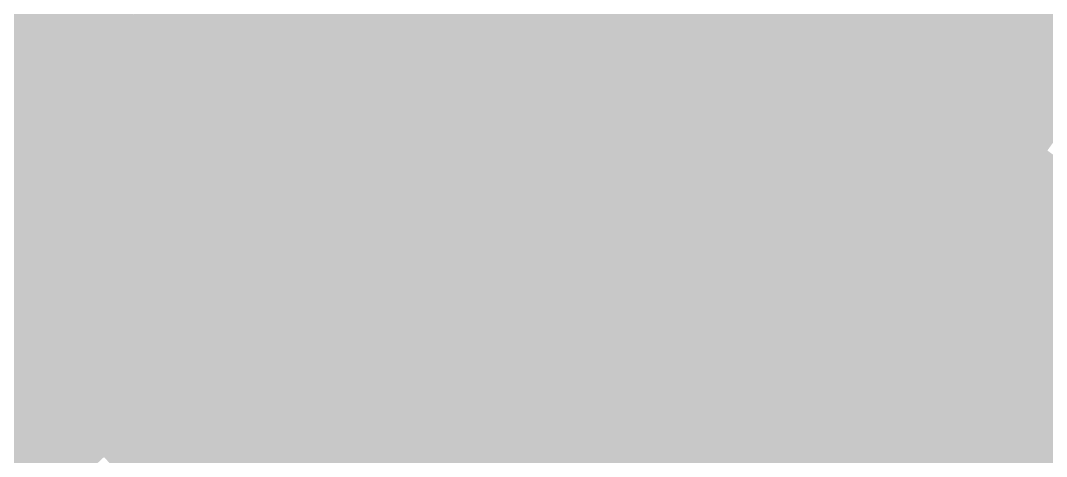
# Model space of a CAD drawing. Header units: inches. Extents: x -266 to 784, y -170 to 213.
# Drawn here: x 88.02 to 116.44, y -94.86 to -82.77 of the extents above; entities that cross this region are included whole.
import ezdxf

# ---------------------------------------------------------------- set-up
doc = ezdxf.new("R2010")
doc.units = ezdxf.units.IN
doc.header["$MEASUREMENT"] = 0

msp = doc.modelspace()

# ---------------------------------------------------------------- linework, layer by layer
at = {"color": 227, "true_color": 0x88436b}
msp.add_solid([(112.826704, -79.46153), (113.644289, -80.037339), (110.842639, -82.206504), (111.645847, -82.802203)], dxfattribs=at)
at = {"color": 235, "true_color": 0x994c7b}
msp.add_solid([(107.629809, -79.823707), (108.433017, -80.419406), (105.638421, -82.441033), (106.426768, -83.056265)], dxfattribs=at)
at = {"color": 233, "true_color": 0xbb5d9a}
msp.add_solid([(97.399317, -79.933554), (98.172328, -80.567947), (95.408315, -82.299778), (96.165523, -82.952951)], dxfattribs=at)
at = {"color": 225, "true_color": 0xaa548a}
msp.add_solid([(102.485036, -79.980107), (103.273382, -80.595338), (100.491359, -82.471127), (101.264369, -83.10552)], dxfattribs=at)
at = {"color": 227, "true_color": 0x834168}
msp.add_solid([(113.644289, -80.037339), (114.461874, -80.613147), (111.645847, -82.802203), (112.449054, -83.397903)], dxfattribs=at)
at = {"color": 223, "true_color": 0xc863a7}
msp.add_solid([(93.136688, -80.34026), (93.893897, -80.993433), (91.136988, -82.601751), (91.87794, -83.27331)], dxfattribs=at)
at = {"color": 235, "true_color": 0x944a77}
msp.add_solid([(108.433017, -80.419406), (109.236224, -81.015105), (106.426768, -83.056265), (107.215114, -83.671496)], dxfattribs=at)
at = {"color": 223, "true_color": 0xd46ab5}
msp.add_solid([(88.914135, -80.587075), (89.655086, -81.258634), (86.90965, -82.744865), (87.633897, -83.434406)], dxfattribs=at)
at = {"color": 233, "true_color": 0xb65b97}
msp.add_solid([(98.172328, -80.567947), (98.945338, -81.20234), (96.165523, -82.952951), (96.922732, -83.606124)], dxfattribs=at)
at = {"color": 225, "true_color": 0xa55287}
msp.add_solid([(103.273382, -80.595338), (104.061728, -81.21057), (101.264369, -83.10552), (102.03738, -83.739914)], dxfattribs=at)
at = {"color": 237, "true_color": 0x7f3f65}
msp.add_solid([(114.461874, -80.613147), (115.279459, -81.188955), (112.449054, -83.397903), (113.252262, -83.993602)], dxfattribs=at)
at = {"color": 233, "true_color": 0xc361a4}
msp.add_solid([(93.893897, -80.993433), (94.651106, -81.646605), (91.87794, -83.27331), (92.618891, -83.944869)], dxfattribs=at)
at = {"color": 223, "true_color": 0xd068b1}
msp.add_solid([(89.655086, -81.258634), (90.396037, -81.930193), (87.633897, -83.434406), (88.358144, -84.123946)], dxfattribs=at)
at = {"color": 215, "true_color": 0xb25993}
msp.add_solid([(98.945338, -81.20234), (99.718348, -81.836734), (96.922732, -83.606124), (97.679941, -84.259297)], dxfattribs=at)
at = {"color": 225, "true_color": 0xa15083}
msp.add_solid([(104.061728, -81.21057), (104.850075, -81.825802), (102.03738, -83.739914), (102.81039, -84.374307)], dxfattribs=at)
at = {"color": 235, "true_color": 0x904874}
msp.add_solid([(109.236224, -81.015105), (110.039432, -81.610805), (107.215114, -83.671496), (108.003461, -84.286728)], dxfattribs=at)
at = {"color": 237, "true_color": 0x7b3d61}
msp.add_solid([(115.279459, -81.188955), (116.097043, -81.764763), (113.252262, -83.993602), (114.055469, -84.589301)], dxfattribs=at)
at = {"color": 233, "true_color": 0xbf5fa0}
msp.add_solid([(94.651106, -81.646605), (95.408315, -82.299778), (92.618891, -83.944869), (93.359842, -84.616428)], dxfattribs=at)
at = {"color": 215, "true_color": 0xae5690}
msp.add_solid([(99.718348, -81.836734), (100.491359, -82.471127), (97.679941, -84.259297), (98.43715, -84.91247)], dxfattribs=at)
at = {"color": 225, "true_color": 0x9d4e80}
msp.add_solid([(104.850075, -81.825802), (105.638421, -82.441033), (102.81039, -84.374307), (103.583401, -85.0087)], dxfattribs=at)
at = {"color": 227, "true_color": 0x8c4570}
msp.add_solid([(110.039432, -81.610805), (110.842639, -82.206504), (108.003461, -84.286728), (108.791807, -84.90196)], dxfattribs=at)
at = {"color": 237, "true_color": 0x763b5e}
msp.add_solid([(116.097043, -81.764763), (116.914628, -82.340571), (114.055469, -84.589301), (114.858677, -85.185001)], dxfattribs=at)
at = {"color": 223, "true_color": 0xcc65ad}
msp.add_solid([(90.396037, -81.930193), (91.136988, -82.601751), (88.358144, -84.123946), (89.082391, -84.813487)], dxfattribs=at)
at = {"color": 233, "true_color": 0xbb5d9d}
msp.add_solid([(95.408315, -82.299778), (96.165523, -82.952951), (93.359842, -84.616428), (94.100793, -85.287987)], dxfattribs=at)
at = {"color": 227, "true_color": 0x88436d}
msp.add_solid([(110.842639, -82.206504), (111.645847, -82.802203), (108.791807, -84.90196), (109.580153, -85.517191)], dxfattribs=at)
at = {"color": 237, "true_color": 0x72395a}
msp.add_solid([(116.914628, -82.340571), (117.732213, -82.91638), (114.858677, -85.185001), (115.661885, -85.7807)], dxfattribs=at)
at = {"color": 223, "true_color": 0xc863aa}
msp.add_solid([(91.136988, -82.601751), (91.87794, -83.27331), (89.082391, -84.813487), (89.806638, -85.503028)], dxfattribs=at)
at = {"color": 225, "true_color": 0xaa548c}
msp.add_solid([(100.491359, -82.471127), (101.264369, -83.10552), (98.43715, -84.91247), (99.194359, -85.565642)], dxfattribs=at)
at = {"color": 225, "true_color": 0x994c7c}
msp.add_solid([(105.638421, -82.441033), (106.426768, -83.056265), (103.583401, -85.0087), (104.356411, -85.643093)], dxfattribs=at)
at = {"color": 233, "true_color": 0xb65b99}
msp.add_solid([(96.165523, -82.952951), (96.922732, -83.606124), (94.100793, -85.287987), (94.841744, -85.959546)], dxfattribs=at)
at = {"color": 227, "true_color": 0x834169}
msp.add_solid([(111.645847, -82.802203), (112.449054, -83.397903), (109.580153, -85.517191), (110.3685, -86.132423)], dxfattribs=at)
at = {"color": 237, "true_color": 0x6e3657}
msp.add_solid([(117.732213, -82.91638), (118.549798, -83.492188), (115.661885, -85.7807), (116.465092, -86.376399)], dxfattribs=at)
at = {"color": 223, "true_color": 0xc361a6}
msp.add_solid([(91.87794, -83.27331), (92.618891, -83.944869), (89.806638, -85.503028), (90.530885, -86.192568)], dxfattribs=at)
at = {"color": 225, "true_color": 0xa55289}
msp.add_solid([(101.264369, -83.10552), (102.03738, -83.739914), (99.194359, -85.565642), (99.951568, -86.218815)], dxfattribs=at)
at = {"color": 235, "true_color": 0x944a79}
msp.add_solid([(106.426768, -83.056265), (107.215114, -83.671496), (104.356411, -85.643093), (105.129422, -86.277487)], dxfattribs=at)
at = {"color": 223, "true_color": 0xd068b3}
msp.add_solid([(87.633897, -83.434406), (88.358144, -84.123946), (85.559921, -85.559921), (86.267027, -86.267027)], dxfattribs=at)
at = {"color": 237, "true_color": 0x7f3f66}
msp.add_solid([(112.449054, -83.397903), (113.252262, -83.993602), (110.3685, -86.132423), (111.156846, -86.747654)], dxfattribs=at)
at = {"color": 215, "true_color": 0xb25995}
msp.add_solid([(96.922732, -83.606124), (97.679941, -84.259297), (94.841744, -85.959546), (95.582695, -86.631105)], dxfattribs=at)
at = {"color": 225, "true_color": 0xa15085}
msp.add_solid([(102.03738, -83.739914), (102.81039, -84.374307), (99.951568, -86.218815), (100.708777, -86.871988)], dxfattribs=at)
at = {"color": 235, "true_color": 0x904875}
msp.add_solid([(107.215114, -83.671496), (108.003461, -84.286728), (105.129422, -86.277487), (105.902432, -86.91188)], dxfattribs=at)
at = {"color": 223, "true_color": 0xcc65b0}
msp.add_solid([(88.358144, -84.123946), (89.082391, -84.813487), (86.267027, -86.267027), (86.974134, -86.974134)], dxfattribs=at)
at = {"color": 233, "true_color": 0xbf5fa3}
msp.add_solid([(92.618891, -83.944869), (93.359842, -84.616428), (90.530885, -86.192568), (91.255132, -86.882109)], dxfattribs=at)
at = {"color": 237, "true_color": 0x7b3d63}
msp.add_solid([(113.252262, -83.993602), (114.055469, -84.589301), (111.156846, -86.747654), (111.945193, -87.362886)], dxfattribs=at)
at = {"color": 215, "true_color": 0xae5692}
msp.add_solid([(97.679941, -84.259297), (98.43715, -84.91247), (95.582695, -86.631105), (96.323646, -87.302664)], dxfattribs=at)
at = {"color": 225, "true_color": 0x9d4e82}
msp.add_solid([(102.81039, -84.374307), (103.583401, -85.0087), (100.708777, -86.871988), (101.465985, -87.525161)], dxfattribs=at)
at = {"color": 227, "true_color": 0x8c4572}
msp.add_solid([(108.003461, -84.286728), (108.791807, -84.90196), (105.902432, -86.91188), (106.675443, -87.546273)], dxfattribs=at)
at = {"color": 233, "true_color": 0xbb5d9f}
msp.add_solid([(93.359842, -84.616428), (94.100793, -85.287987), (91.255132, -86.882109), (91.97938, -87.571649)], dxfattribs=at)
at = {"color": 237, "true_color": 0x763b5f}
msp.add_solid([(114.055469, -84.589301), (114.858677, -85.185001), (111.945193, -87.362886), (112.733539, -87.978117)], dxfattribs=at)
at = {"color": 223, "true_color": 0xc863ac}
msp.add_solid([(89.082391, -84.813487), (89.806638, -85.503028), (86.974134, -86.974134), (87.681241, -87.681241)], dxfattribs=at)
at = {"color": 225, "true_color": 0xaa548e}
msp.add_solid([(98.43715, -84.91247), (99.194359, -85.565642), (96.323646, -87.302664), (97.064597, -87.974223)], dxfattribs=at)
at = {"color": 227, "true_color": 0x88436e}
msp.add_solid([(108.791807, -84.90196), (109.580153, -85.517191), (106.675443, -87.546273), (107.448453, -88.180667)], dxfattribs=at)
at = {"color": 225, "true_color": 0x994c7e}
msp.add_solid([(103.583401, -85.0087), (104.356411, -85.643093), (101.465985, -87.525161), (102.223194, -88.178334)], dxfattribs=at)
at = {"color": 237, "true_color": 0x72395c}
msp.add_solid([(114.858677, -85.185001), (115.661885, -85.7807), (112.733539, -87.978117), (113.521886, -88.593349)], dxfattribs=at)
at = {"color": 223, "true_color": 0xc361a8}
msp.add_solid([(89.806638, -85.503028), (90.530885, -86.192568), (87.681241, -87.681241), (88.388348, -88.388348)], dxfattribs=at)
at = {"color": 233, "true_color": 0xb65b9b}
msp.add_solid([(94.100793, -85.287987), (94.841744, -85.959546), (91.97938, -87.571649), (92.703627, -88.26119)], dxfattribs=at)
at = {"color": 227, "true_color": 0x83416b}
msp.add_solid([(109.580153, -85.517191), (110.3685, -86.132423), (107.448453, -88.180667), (108.221463, -88.81506)], dxfattribs=at)
at = {"color": 225, "true_color": 0xa5528b}
msp.add_solid([(99.194359, -85.565642), (99.951568, -86.218815), (97.064597, -87.974223), (97.805549, -88.645782)], dxfattribs=at)
at = {"color": 235, "true_color": 0x944a7b}
msp.add_solid([(104.356411, -85.643093), (105.129422, -86.277487), (102.223194, -88.178334), (102.980403, -88.831507)], dxfattribs=at)
at = {"color": 237, "true_color": 0x6e3658}
msp.add_solid([(115.661885, -85.7807), (116.465092, -86.376399), (113.521886, -88.593349), (114.310232, -89.208581)], dxfattribs=at)
at = {"color": 215, "true_color": 0xb25998}
msp.add_solid([(94.841744, -85.959546), (95.582695, -86.631105), (92.703627, -88.26119), (93.427874, -88.95073)], dxfattribs=at)
at = {"color": 233, "true_color": 0xbf5fa5}
msp.add_solid([(90.530885, -86.192568), (91.255132, -86.882109), (88.388348, -88.388348), (89.095454, -89.095454)], dxfattribs=at)
at = {"color": 225, "true_color": 0xa15087}
msp.add_solid([(99.951568, -86.218815), (100.708777, -86.871988), (97.805549, -88.645782), (98.5465, -89.317341)], dxfattribs=at)
at = {"color": 235, "true_color": 0x904877}
msp.add_solid([(105.129422, -86.277487), (105.902432, -86.91188), (102.980403, -88.831507), (103.737612, -89.48468)], dxfattribs=at)
at = {"color": 227, "true_color": 0x7f3f68}
msp.add_solid([(110.3685, -86.132423), (111.156846, -86.747654), (108.221463, -88.81506), (108.994474, -89.449453)], dxfattribs=at)
at = {"color": 247, "true_color": 0x6a3455}
msp.add_solid([(116.465092, -86.376399), (117.2683, -86.972098), (114.310232, -89.208581), (115.098578, -89.823812)], dxfattribs=at)
at = {"color": 215, "true_color": 0xae5694}
msp.add_solid([(95.582695, -86.631105), (96.323646, -87.302664), (93.427874, -88.95073), (94.152121, -89.640271)], dxfattribs=at)
at = {"color": 233, "true_color": 0xbb5da1}
msp.add_solid([(91.255132, -86.882109), (91.97938, -87.571649), (89.095454, -89.095454), (89.802561, -89.802561)], dxfattribs=at)
at = {"color": 225, "true_color": 0x9d4e84}
msp.add_solid([(100.708777, -86.871988), (101.465985, -87.525161), (98.5465, -89.317341), (99.287451, -89.9889)], dxfattribs=at)
at = {"color": 235, "true_color": 0x8c4574}
msp.add_solid([(105.902432, -86.91188), (106.675443, -87.546273), (103.737612, -89.48468), (104.494821, -90.137852)], dxfattribs=at)
at = {"color": 237, "true_color": 0x7b3d64}
msp.add_solid([(111.156846, -86.747654), (111.945193, -87.362886), (108.994474, -89.449453), (109.767484, -90.083846)], dxfattribs=at)
at = {"color": 219, "true_color": 0x653251}
msp.add_solid([(117.2683, -86.972098), (118.071507, -87.567798), (115.098578, -89.823812), (115.886925, -90.439044)], dxfattribs=at)
at = {"color": 215, "true_color": 0xaa5490}
msp.add_solid([(96.323646, -87.302664), (97.064597, -87.974223), (94.152121, -89.640271), (94.876368, -90.329811)], dxfattribs=at)
at = {"color": 225, "true_color": 0x994c80}
msp.add_solid([(101.465985, -87.525161), (102.223194, -88.178334), (99.287451, -89.9889), (100.028402, -90.660459)], dxfattribs=at)
at = {"color": 237, "true_color": 0x763b61}
msp.add_solid([(111.945193, -87.362886), (112.733539, -87.978117), (109.767484, -90.083846), (110.540495, -90.71824)], dxfattribs=at)
at = {"color": 223, "true_color": 0xc361ab}
msp.add_solid([(87.681241, -87.681241), (88.388348, -88.388348), (85.503028, -89.806638), (86.192568, -90.530885)], dxfattribs=at)
at = {"color": 233, "true_color": 0xb65b9d}
msp.add_solid([(91.97938, -87.571649), (92.703627, -88.26119), (89.802561, -89.802561), (90.509668, -90.509668)], dxfattribs=at)
at = {"color": 227, "true_color": 0x884370}
msp.add_solid([(106.675443, -87.546273), (107.448453, -88.180667), (104.494821, -90.137852), (105.25203, -90.791025)], dxfattribs=at)
at = {"color": 219, "true_color": 0x61304e}
msp.add_solid([(118.071507, -87.567798), (118.874715, -88.163497), (115.886925, -90.439044), (116.675271, -91.054275)], dxfattribs=at)
at = {"color": 225, "true_color": 0xa5528d}
msp.add_solid([(97.064597, -87.974223), (97.805549, -88.645782), (94.876368, -90.329811), (95.600615, -91.019352)], dxfattribs=at)
at = {"color": 237, "true_color": 0x72395d}
msp.add_solid([(112.733539, -87.978117), (113.521886, -88.593349), (110.540495, -90.71824), (111.313505, -91.352633)], dxfattribs=at)
at = {"color": 223, "true_color": 0xbf5fa7}
msp.add_solid([(88.388348, -88.388348), (89.095454, -89.095454), (86.192568, -90.530885), (86.882109, -91.255132)], dxfattribs=at)
at = {"color": 215, "true_color": 0xb2599a}
msp.add_solid([(92.703627, -88.26119), (93.427874, -88.95073), (90.509668, -90.509668), (91.216775, -91.216775)], dxfattribs=at)
at = {"color": 225, "true_color": 0x944a7c}
msp.add_solid([(102.223194, -88.178334), (102.980403, -88.831507), (100.028402, -90.660459), (100.769353, -91.332018)], dxfattribs=at)
at = {"color": 227, "true_color": 0x83416d}
msp.add_solid([(107.448453, -88.180667), (108.221463, -88.81506), (105.25203, -90.791025), (106.009238, -91.444198)], dxfattribs=at)
at = {"color": 225, "true_color": 0xa15089}
msp.add_solid([(97.805549, -88.645782), (98.5465, -89.317341), (95.600615, -91.019352), (96.324862, -91.708892)], dxfattribs=at)
at = {"color": 237, "true_color": 0x6e365a}
msp.add_solid([(113.521886, -88.593349), (114.310232, -89.208581), (111.313505, -91.352633), (112.086516, -91.987026)], dxfattribs=at)
at = {"color": 215, "true_color": 0xae5696}
msp.add_solid([(93.427874, -88.95073), (94.152121, -89.640271), (91.216775, -91.216775), (91.923882, -91.923882)], dxfattribs=at)
at = {"color": 235, "true_color": 0x904879}
msp.add_solid([(102.980403, -88.831507), (103.737612, -89.48468), (100.769353, -91.332018), (101.510304, -92.003577)], dxfattribs=at)
at = {"color": 227, "true_color": 0x7f3f69}
msp.add_solid([(108.221463, -88.81506), (108.994474, -89.449453), (106.009238, -91.444198), (106.766447, -92.097371)], dxfattribs=at)
at = {"color": 233, "true_color": 0xbb5da3}
msp.add_solid([(89.095454, -89.095454), (89.802561, -89.802561), (86.882109, -91.255132), (87.571649, -91.97938)], dxfattribs=at)
at = {"color": 247, "true_color": 0x6a3456}
msp.add_solid([(114.310232, -89.208581), (115.098578, -89.823812), (112.086516, -91.987026), (112.859526, -92.62142)], dxfattribs=at)
at = {"color": 225, "true_color": 0x9d4e85}
msp.add_solid([(98.5465, -89.317341), (99.287451, -89.9889), (96.324862, -91.708892), (97.049109, -92.398433)], dxfattribs=at)
at = {"color": 235, "true_color": 0x8c4575}
msp.add_solid([(103.737612, -89.48468), (104.494821, -90.137852), (101.510304, -92.003577), (102.251255, -92.675136)], dxfattribs=at)
at = {"color": 237, "true_color": 0x7b3d65}
msp.add_solid([(108.994474, -89.449453), (109.767484, -90.083846), (106.766447, -92.097371), (107.523656, -92.750544)], dxfattribs=at)
at = {"color": 233, "true_color": 0xb65ba0}
msp.add_solid([(89.802561, -89.802561), (90.509668, -90.509668), (87.571649, -91.97938), (88.26119, -92.703627)], dxfattribs=at)
at = {"color": 215, "true_color": 0xaa5492}
msp.add_solid([(94.152121, -89.640271), (94.876368, -90.329811), (91.923882, -91.923882), (92.630988, -92.630988)], dxfattribs=at)
at = {"color": 225, "true_color": 0x994c82}
msp.add_solid([(99.287451, -89.9889), (100.028402, -90.660459), (97.049109, -92.398433), (97.773356, -93.087974)], dxfattribs=at)
at = {"color": 237, "true_color": 0x763b62}
msp.add_solid([(109.767484, -90.083846), (110.540495, -90.71824), (107.523656, -92.750544), (108.280865, -93.403717)], dxfattribs=at)
at = {"color": 219, "true_color": 0x653253}
msp.add_solid([(115.098578, -89.823812), (115.886925, -90.439044), (112.859526, -92.62142), (113.632537, -93.255813)], dxfattribs=at)
at = {"color": 215, "true_color": 0xa5528f}
msp.add_solid([(94.876368, -90.329811), (95.600615, -91.019352), (92.630988, -92.630988), (93.338095, -93.338095)], dxfattribs=at)
at = {"color": 227, "true_color": 0x884372}
msp.add_solid([(104.494821, -90.137852), (105.25203, -90.791025), (102.251255, -92.675136), (102.992206, -93.346695)], dxfattribs=at)
at = {"color": 215, "true_color": 0xb2599c}
msp.add_solid([(90.509668, -90.509668), (91.216775, -91.216775), (88.26119, -92.703627), (88.95073, -93.427874)], dxfattribs=at)
at = {"color": 225, "true_color": 0x944a7e}
msp.add_solid([(100.028402, -90.660459), (100.769353, -91.332018), (97.773356, -93.087974), (98.497603, -93.777514)], dxfattribs=at)
at = {"color": 219, "true_color": 0x61304f}
msp.add_solid([(115.886925, -90.439044), (116.675271, -91.054275), (113.632537, -93.255813), (114.405547, -93.890206)], dxfattribs=at)
at = {"color": 227, "true_color": 0x83416e}
msp.add_solid([(105.25203, -90.791025), (106.009238, -91.444198), (102.992206, -93.346695), (103.733158, -94.018254)], dxfattribs=at)
at = {"color": 237, "true_color": 0x72395e}
msp.add_solid([(110.540495, -90.71824), (111.313505, -91.352633), (108.280865, -93.403717), (109.038074, -94.056889)], dxfattribs=at)
at = {"color": 215, "true_color": 0xae5698}
msp.add_solid([(91.216775, -91.216775), (91.923882, -91.923882), (88.95073, -93.427874), (89.640271, -94.152121)], dxfattribs=at)
at = {"color": 225, "true_color": 0xa1508b}
msp.add_solid([(95.600615, -91.019352), (96.324862, -91.708892), (93.338095, -93.338095), (94.045202, -94.045202)], dxfattribs=at)
at = {"color": 219, "true_color": 0x5d2e4c}
msp.add_solid([(116.675271, -91.054275), (117.463618, -91.669507), (114.405547, -93.890206), (115.178558, -94.524599)], dxfattribs=at)
at = {"color": 235, "true_color": 0x90487b}
msp.add_solid([(100.769353, -91.332018), (101.510304, -92.003577), (98.497603, -93.777514), (99.22185, -94.467055)], dxfattribs=at)
at = {"color": 227, "true_color": 0x7f3f6a}
msp.add_solid([(106.009238, -91.444198), (106.766447, -92.097371), (103.733158, -94.018254), (104.474109, -94.689813)], dxfattribs=at)
at = {"color": 237, "true_color": 0x6e365b}
msp.add_solid([(111.313505, -91.352633), (112.086516, -91.987026), (109.038074, -94.056889), (109.795283, -94.710062)], dxfattribs=at)
at = {"color": 225, "true_color": 0x9d4e87}
msp.add_solid([(96.324862, -91.708892), (97.049109, -92.398433), (94.045202, -94.045202), (94.752309, -94.752309)], dxfattribs=at)
at = {"color": 219, "true_color": 0x592c48}
msp.add_solid([(117.463618, -91.669507), (118.251964, -92.284739), (115.178558, -94.524599), (115.951568, -95.158993)], dxfattribs=at)
at = {"color": 233, "true_color": 0xb65ba2}
msp.add_solid([(87.571649, -91.97938), (88.26119, -92.703627), (85.287987, -94.100793), (85.959546, -94.841744)], dxfattribs=at)
at = {"color": 215, "true_color": 0xaa5494}
msp.add_solid([(91.923882, -91.923882), (92.630988, -92.630988), (89.640271, -94.152121), (90.329811, -94.876368)], dxfattribs=at)
at = {"color": 235, "true_color": 0x8c4577}
msp.add_solid([(101.510304, -92.003577), (102.251255, -92.675136), (99.22185, -94.467055), (99.946097, -95.156595)], dxfattribs=at)
at = {"color": 237, "true_color": 0x6a3457}
msp.add_solid([(112.086516, -91.987026), (112.859526, -92.62142), (109.795283, -94.710062), (110.552492, -95.363235)], dxfattribs=at)
at = {"color": 227, "true_color": 0x7b3d67}
msp.add_solid([(106.766447, -92.097371), (107.523656, -92.750544), (104.474109, -94.689813), (105.21506, -95.361372)], dxfattribs=at)
at = {"color": 229, "true_color": 0x542a45}
msp.add_solid([(118.251964, -92.284739), (119.040311, -92.89997), (115.951568, -95.158993), (116.724578, -95.793386)], dxfattribs=at)
at = {"color": 215, "true_color": 0xa55291}
msp.add_solid([(92.630988, -92.630988), (93.338095, -93.338095), (90.329811, -94.876368), (91.019352, -95.600615)], dxfattribs=at)
at = {"color": 225, "true_color": 0x994c84}
msp.add_solid([(97.049109, -92.398433), (97.773356, -93.087974), (94.752309, -94.752309), (95.459415, -95.459415)], dxfattribs=at)
at = {"color": 219, "true_color": 0x653254}
msp.add_solid([(112.859526, -92.62142), (113.632537, -93.255813), (110.552492, -95.363235), (111.3097, -96.016408)], dxfattribs=at)
at = {"color": 215, "true_color": 0xb2599e}
msp.add_solid([(88.26119, -92.703627), (88.95073, -93.427874), (85.959546, -94.841744), (86.631105, -95.582695)], dxfattribs=at)
at = {"color": 227, "true_color": 0x884373}
msp.add_solid([(102.251255, -92.675136), (102.992206, -93.346695), (99.946097, -95.156595), (100.670345, -95.846136)], dxfattribs=at)
at = {"color": 237, "true_color": 0x763b63}
msp.add_solid([(107.523656, -92.750544), (108.280865, -93.403717), (105.21506, -95.361372), (105.956011, -96.032931)], dxfattribs=at)
at = {"color": 225, "true_color": 0x944a80}
msp.add_solid([(97.773356, -93.087974), (98.497603, -93.777514), (95.459415, -95.459415), (96.166522, -96.166522)], dxfattribs=at)
at = {"color": 215, "true_color": 0xae569a}
msp.add_solid([(88.95073, -93.427874), (89.640271, -94.152121), (86.631105, -95.582695), (87.302664, -96.323646)], dxfattribs=at)
at = {"color": 225, "true_color": 0xa1508d}
msp.add_solid([(93.338095, -93.338095), (94.045202, -94.045202), (91.019352, -95.600615), (91.708892, -96.324862)], dxfattribs=at)
at = {"color": 227, "true_color": 0x834170}
msp.add_solid([(102.992206, -93.346695), (103.733158, -94.018254), (100.670345, -95.846136), (101.394592, -96.535676)], dxfattribs=at)
at = {"color": 237, "true_color": 0x723960}
msp.add_solid([(108.280865, -93.403717), (109.038074, -94.056889), (105.956011, -96.032931), (106.696962, -96.70449)], dxfattribs=at)
at = {"color": 219, "true_color": 0x613050}
msp.add_solid([(113.632537, -93.255813), (114.405547, -93.890206), (111.3097, -96.016408), (112.066909, -96.669581)], dxfattribs=at)
at = {"color": 225, "true_color": 0x90487c}
msp.add_solid([(98.497603, -93.777514), (99.22185, -94.467055), (96.166522, -96.166522), (96.873629, -96.873629)], dxfattribs=at)
at = {"color": 225, "true_color": 0x9d4e89}
msp.add_solid([(94.045202, -94.045202), (94.752309, -94.752309), (91.708892, -96.324862), (92.398433, -97.049109)], dxfattribs=at)
at = {"color": 227, "true_color": 0x7f3f6c}
msp.add_solid([(103.733158, -94.018254), (104.474109, -94.689813), (101.394592, -96.535676), (102.118839, -97.225217)], dxfattribs=at)
at = {"color": 237, "true_color": 0x6e365c}
msp.add_solid([(109.038074, -94.056889), (109.795283, -94.710062), (106.696962, -96.70449), (107.437913, -97.376048)], dxfattribs=at)
at = {"color": 219, "true_color": 0x5d2e4d}
msp.add_solid([(114.405547, -93.890206), (115.178558, -94.524599), (112.066909, -96.669581), (112.824118, -97.322754)], dxfattribs=at)
at = {"color": 215, "true_color": 0xaa5496}
msp.add_solid([(89.640271, -94.152121), (90.329811, -94.876368), (87.302664, -96.323646), (87.974223, -97.064597)], dxfattribs=at)
at = {"color": 217, "true_color": 0x8c4579}
msp.add_solid([(99.22185, -94.467055), (99.946097, -95.156595), (96.873629, -96.873629), (97.580736, -97.580736)], dxfattribs=at)
at = {"color": 219, "true_color": 0x592c49}
msp.add_solid([(115.178558, -94.524599), (115.951568, -95.158993), (112.824118, -97.322754), (113.581327, -97.975926)], dxfattribs=at)
at = {"color": 225, "true_color": 0x994c85}
msp.add_solid([(94.752309, -94.752309), (95.459415, -95.459415), (92.398433, -97.049109), (93.087974, -97.773356)], dxfattribs=at)
at = {"color": 227, "true_color": 0x7b3d68}
msp.add_solid([(104.474109, -94.689813), (105.21506, -95.361372), (102.118839, -97.225217), (102.843086, -97.914757)], dxfattribs=at)
at = {"color": 237, "true_color": 0x6a3459}
msp.add_solid([(109.795283, -94.710062), (110.552492, -95.363235), (107.437913, -97.376048), (108.178864, -98.047607)], dxfattribs=at)

doc.saveas('drawing.dxf')
